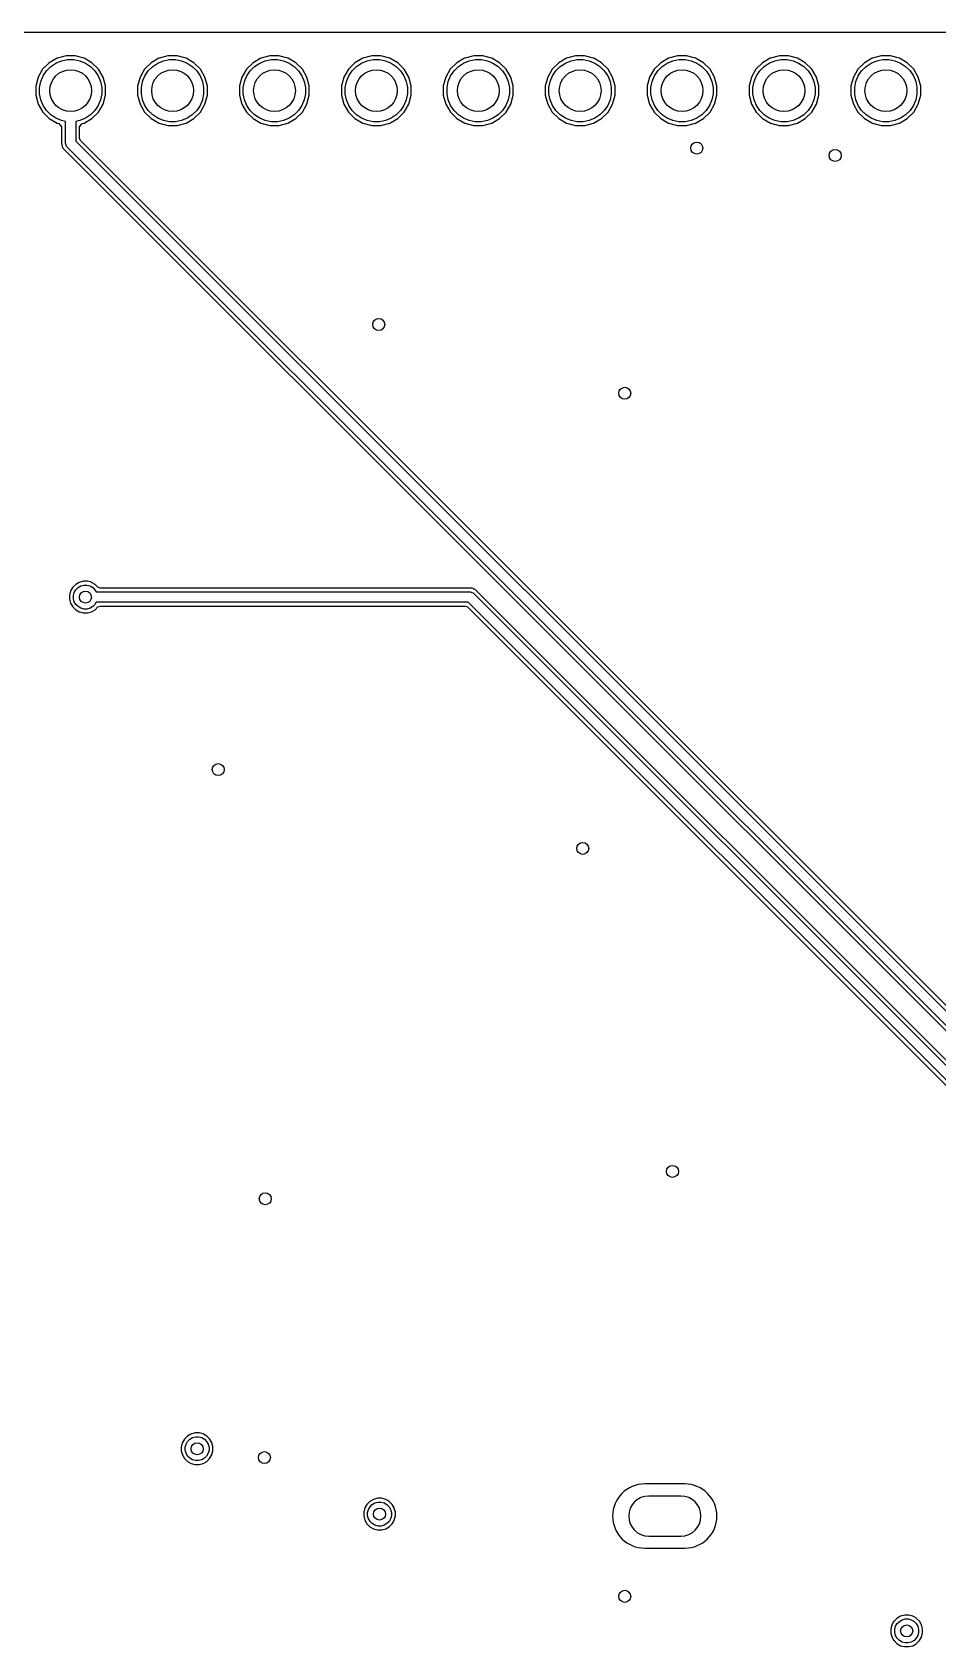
# Model space of a CAD drawing. Header units: inches. Extents: x 3.92 to 7.78, y -6.06 to -2.2.
# Drawn here: x 5.659 to 6.547, y -3.79 to -2.205 of the extents above; entities that cross this region are included whole.
import ezdxf

# ---------------------------------------------------------------- set-up
doc = ezdxf.new("R2010")
doc.units = ezdxf.units.IN
doc.header["$MEASUREMENT"] = 0
doc.layers.add('B.Cu', color=153, linetype='CONTINUOUS', true_color=0x4d7fc4)

msp = doc.modelspace()

# ---------------------------------------------------------------- linework, layer by layer
at = {"layer": 'B.Cu', "linetype": 'CONTINUOUS'}
for p, q in [((3.957, -2.2047), (7.7359, -2.2047)), ((5.6755, -2.2346), (5.669, -2.241)), ((5.6831, -2.2302), (5.6755, -2.2346)), ((5.682, -2.2349), (5.6875, -2.2326)), ((5.6832, -2.2301), (5.6831, -2.2302)), ((5.692, -2.2278), (5.6832, -2.2301)), ((5.6875, -2.2326), (5.6934, -2.2314)), ((5.7009, -2.2278), (5.692, -2.2278)), ((5.6934, -2.2314), (5.6995, -2.2314)), ((5.6995, -2.2314), (5.7054, -2.2326)), ((5.7097, -2.2301), (5.7009, -2.2278)), ((5.7054, -2.2326), (5.7109, -2.2349)), ((5.7098, -2.2302), (5.7097, -2.2301)), ((5.7174, -2.2346), (5.7098, -2.2302)), ((5.7239, -2.241), (5.7174, -2.2346)), ((5.7755, -2.2346), (5.769, -2.241)), ((5.7831, -2.2302), (5.7755, -2.2346)), ((5.782, -2.2349), (5.7875, -2.2326)), ((5.7832, -2.2301), (5.7831, -2.2302)), ((5.792, -2.2278), (5.7832, -2.2301)), ((5.7875, -2.2326), (5.7934, -2.2314)), ((5.8009, -2.2278), (5.792, -2.2278)), ((5.7934, -2.2314), (5.7995, -2.2314)), ((5.7995, -2.2314), (5.8054, -2.2326)), ((5.8097, -2.2301), (5.8009, -2.2278)), ((5.8054, -2.2326), (5.8109, -2.2349)), ((5.8098, -2.2302), (5.8097, -2.2301)), ((5.8174, -2.2346), (5.8098, -2.2302)), ((5.8239, -2.241), (5.8174, -2.2346)), ((5.8755, -2.2346), (5.869, -2.241)), ((5.8831, -2.2302), (5.8755, -2.2346)), ((5.882, -2.2349), (5.8875, -2.2326)), ((5.8832, -2.2301), (5.8831, -2.2302)), ((5.892, -2.2278), (5.8832, -2.2301)), ((5.8875, -2.2326), (5.8934, -2.2314)), ((5.9009, -2.2278), (5.892, -2.2278)), ((5.8934, -2.2314), (5.8995, -2.2314)), ((5.8995, -2.2314), (5.9054, -2.2326)), ((5.9097, -2.2301), (5.9009, -2.2278)), ((5.9054, -2.2326), (5.9109, -2.2349)), ((5.9098, -2.2302), (5.9097, -2.2301)), ((5.9174, -2.2346), (5.9098, -2.2302)), ((5.9239, -2.241), (5.9174, -2.2346)), ((5.9755, -2.2346), (5.969, -2.241)), ((5.9831, -2.2302), (5.9755, -2.2346)), ((5.982, -2.2349), (5.9875, -2.2326)), ((5.9832, -2.2301), (5.9831, -2.2302)), ((5.992, -2.2278), (5.9832, -2.2301)), ((5.9875, -2.2326), (5.9934, -2.2314)), ((6.0009, -2.2278), (5.992, -2.2278)), ((5.9934, -2.2314), (5.9995, -2.2314)), ((5.9995, -2.2314), (6.0054, -2.2326)), ((6.0097, -2.2301), (6.0009, -2.2278)), ((6.0054, -2.2326), (6.0109, -2.2349)), ((6.0098, -2.2302), (6.0097, -2.2301)), ((6.0174, -2.2346), (6.0098, -2.2302)), ((6.0239, -2.241), (6.0174, -2.2346)), ((6.0755, -2.2346), (6.069, -2.241)), ((6.0831, -2.2302), (6.0755, -2.2346)), ((6.082, -2.2349), (6.0875, -2.2326)), ((6.0832, -2.2301), (6.0831, -2.2302)), ((6.092, -2.2278), (6.0832, -2.2301)), ((6.0875, -2.2326), (6.0934, -2.2314)), ((6.1009, -2.2278), (6.092, -2.2278)), ((6.0934, -2.2314), (6.0995, -2.2314)), ((6.0995, -2.2314), (6.1054, -2.2326)), ((6.1097, -2.2301), (6.1009, -2.2278)), ((6.1054, -2.2326), (6.1109, -2.2349)), ((6.1098, -2.2302), (6.1097, -2.2301)), ((6.1174, -2.2346), (6.1098, -2.2302)), ((6.1239, -2.241), (6.1174, -2.2346)), ((6.1755, -2.2346), (6.169, -2.241)), ((6.1831, -2.2302), (6.1755, -2.2346)), ((6.182, -2.2349), (6.1875, -2.2326)), ((6.1832, -2.2301), (6.1831, -2.2302)), ((6.192, -2.2278), (6.1832, -2.2301)), ((6.1875, -2.2326), (6.1934, -2.2314)), ((6.2009, -2.2278), (6.192, -2.2278)), ((6.1934, -2.2314), (6.1995, -2.2314)), ((6.1995, -2.2314), (6.2054, -2.2326)), ((6.2097, -2.2301), (6.2009, -2.2278)), ((6.2054, -2.2326), (6.2109, -2.2349)), ((6.2098, -2.2302), (6.2097, -2.2301)), ((6.2174, -2.2346), (6.2098, -2.2302)), ((6.2239, -2.241), (6.2174, -2.2346)), ((6.2755, -2.2346), (6.269, -2.241)), ((6.2831, -2.2302), (6.2755, -2.2346)), ((6.282, -2.2349), (6.2875, -2.2326)), ((6.2832, -2.2301), (6.2831, -2.2302)), ((6.292, -2.2278), (6.2832, -2.2301)), ((6.2875, -2.2326), (6.2934, -2.2314)), ((6.3009, -2.2278), (6.292, -2.2278)), ((6.2934, -2.2314), (6.2995, -2.2314)), ((6.2995, -2.2314), (6.3054, -2.2326)), ((6.3097, -2.2301), (6.3009, -2.2278)), ((6.3054, -2.2326), (6.3109, -2.2349)), ((6.3098, -2.2302), (6.3097, -2.2301)), ((6.3174, -2.2346), (6.3098, -2.2302)), ((6.3239, -2.241), (6.3174, -2.2346)), ((6.3755, -2.2346), (6.369, -2.241)), ((6.3831, -2.2302), (6.3755, -2.2346)), ((6.382, -2.2349), (6.3875, -2.2326)), ((6.3832, -2.2301), (6.3831, -2.2302)), ((6.392, -2.2278), (6.3832, -2.2301)), ((6.3875, -2.2326), (6.3934, -2.2314)), ((6.4009, -2.2278), (6.392, -2.2278)), ((6.3934, -2.2314), (6.3995, -2.2314)), ((6.3995, -2.2314), (6.4054, -2.2326)), ((6.4097, -2.2301), (6.4009, -2.2278)), ((6.4054, -2.2326), (6.4109, -2.2349)), ((6.4098, -2.2302), (6.4097, -2.2301)), ((6.4174, -2.2346), (6.4098, -2.2302)), ((6.4239, -2.241), (6.4174, -2.2346)), ((6.4755, -2.2346), (6.469, -2.241)), ((6.4831, -2.2302), (6.4755, -2.2346)), ((6.482, -2.2349), (6.4875, -2.2326)), ((6.4832, -2.2301), (6.4831, -2.2302)), ((6.492, -2.2278), (6.4832, -2.2301)), ((6.4875, -2.2326), (6.4934, -2.2314)), ((6.5009, -2.2278), (6.492, -2.2278)), ((6.4934, -2.2314), (6.4995, -2.2314)), ((6.4995, -2.2314), (6.5054, -2.2326)), ((6.5097, -2.2301), (6.5009, -2.2278)), ((6.5054, -2.2326), (6.5109, -2.2349)), ((6.5098, -2.2302), (6.5097, -2.2301)), ((6.5174, -2.2346), (6.5098, -2.2302)), ((6.5239, -2.241), (6.5174, -2.2346)), ((5.6646, -2.2488), (5.6622, -2.2576)), ((5.669, -2.241), (5.6646, -2.2487)), ((5.6646, -2.2487), (5.6646, -2.2488)), ((5.6671, -2.2531), (5.6694, -2.2475)), ((5.6694, -2.2475), (5.6727, -2.2425)), ((5.6727, -2.2425), (5.677, -2.2383)), ((5.677, -2.2383), (5.682, -2.2349)), ((5.7109, -2.2349), (5.7159, -2.2383)), ((5.7159, -2.2383), (5.7202, -2.2425)), ((5.7202, -2.2425), (5.7235, -2.2475)), ((5.7235, -2.2475), (5.7258, -2.2531)), ((5.7283, -2.2488), (5.7239, -2.241)), ((5.7307, -2.2574), (5.7283, -2.2488)), ((5.7646, -2.2488), (5.7622, -2.2576)), ((5.769, -2.241), (5.7646, -2.2487)), ((5.7646, -2.2487), (5.7646, -2.2488)), ((5.7671, -2.2531), (5.7694, -2.2475)), ((5.7694, -2.2475), (5.7727, -2.2425)), ((5.7727, -2.2425), (5.777, -2.2383)), ((5.777, -2.2383), (5.782, -2.2349)), ((5.8109, -2.2349), (5.8159, -2.2383)), ((5.8159, -2.2383), (5.8202, -2.2425)), ((5.8202, -2.2425), (5.8235, -2.2475)), ((5.8235, -2.2475), (5.8258, -2.2531)), ((5.8283, -2.2488), (5.8239, -2.241)), ((5.8307, -2.2574), (5.8283, -2.2488)), ((5.8646, -2.2488), (5.8622, -2.2574)), ((5.869, -2.241), (5.8646, -2.2488)), ((5.8671, -2.2531), (5.8694, -2.2475)), ((5.8694, -2.2475), (5.8727, -2.2425)), ((5.8727, -2.2425), (5.877, -2.2383)), ((5.877, -2.2383), (5.882, -2.2349)), ((5.9109, -2.2349), (5.9159, -2.2383)), ((5.9159, -2.2383), (5.9202, -2.2425)), ((5.9202, -2.2425), (5.9235, -2.2475)), ((5.9235, -2.2475), (5.9258, -2.2531)), ((5.9283, -2.2487), (5.9239, -2.241)), ((5.9283, -2.2488), (5.9283, -2.2487)), ((5.9307, -2.2574), (5.9283, -2.2488)), ((5.9646, -2.2488), (5.9622, -2.2574)), ((5.969, -2.241), (5.9646, -2.2488)), ((5.9671, -2.2531), (5.9694, -2.2475)), ((5.9694, -2.2475), (5.9727, -2.2425)), ((5.9727, -2.2425), (5.977, -2.2383)), ((5.977, -2.2383), (5.982, -2.2349)), ((6.0109, -2.2349), (6.0159, -2.2383)), ((6.0159, -2.2383), (6.0202, -2.2425)), ((6.0202, -2.2425), (6.0235, -2.2475)), ((6.0235, -2.2475), (6.0258, -2.2531)), ((6.0283, -2.2487), (6.0239, -2.241)), ((6.0283, -2.2488), (6.0283, -2.2487)), ((6.0307, -2.2574), (6.0283, -2.2488)), ((6.0646, -2.2488), (6.0622, -2.2574)), ((6.069, -2.241), (6.0646, -2.2488)), ((6.0671, -2.2531), (6.0694, -2.2475)), ((6.0694, -2.2475), (6.0727, -2.2425)), ((6.0727, -2.2425), (6.077, -2.2383)), ((6.077, -2.2383), (6.082, -2.2349)), ((6.1109, -2.2349), (6.1159, -2.2383)), ((6.1159, -2.2383), (6.1202, -2.2425)), ((6.1202, -2.2425), (6.1235, -2.2475)), ((6.1235, -2.2475), (6.1258, -2.2531)), ((6.1283, -2.2487), (6.1239, -2.241)), ((6.1283, -2.2488), (6.1283, -2.2487)), ((6.1307, -2.2574), (6.1283, -2.2488)), ((6.1646, -2.2488), (6.1622, -2.2574)), ((6.169, -2.241), (6.1646, -2.2488)), ((6.1671, -2.2531), (6.1694, -2.2475)), ((6.1694, -2.2475), (6.1727, -2.2425)), ((6.1727, -2.2425), (6.177, -2.2383)), ((6.177, -2.2383), (6.182, -2.2349)), ((6.2109, -2.2349), (6.2159, -2.2383)), ((6.2159, -2.2383), (6.2202, -2.2425)), ((6.2202, -2.2425), (6.2235, -2.2475)), ((6.2235, -2.2475), (6.2258, -2.2531)), ((6.2283, -2.2487), (6.2239, -2.241)), ((6.2283, -2.2488), (6.2283, -2.2487)), ((6.2307, -2.2574), (6.2283, -2.2488)), ((6.2646, -2.2488), (6.2622, -2.2574)), ((6.269, -2.241), (6.2646, -2.2488)), ((6.2671, -2.2531), (6.2694, -2.2475)), ((6.2694, -2.2475), (6.2727, -2.2425)), ((6.2727, -2.2425), (6.277, -2.2383)), ((6.277, -2.2383), (6.282, -2.2349)), ((6.3109, -2.2349), (6.3159, -2.2383)), ((6.3159, -2.2383), (6.3202, -2.2425)), ((6.3202, -2.2425), (6.3235, -2.2475)), ((6.3235, -2.2475), (6.3258, -2.2531)), ((6.3283, -2.2487), (6.3239, -2.241)), ((6.3283, -2.2488), (6.3283, -2.2487)), ((6.3307, -2.2574), (6.3283, -2.2488)), ((6.3646, -2.2488), (6.3622, -2.2574)), ((6.369, -2.241), (6.3646, -2.2488)), ((6.3671, -2.2531), (6.3694, -2.2475)), ((6.3694, -2.2475), (6.3727, -2.2425)), ((6.3727, -2.2425), (6.377, -2.2383)), ((6.377, -2.2383), (6.382, -2.2349)), ((6.4109, -2.2349), (6.4159, -2.2383)), ((6.4159, -2.2383), (6.4202, -2.2425)), ((6.4202, -2.2425), (6.4235, -2.2475)), ((6.4235, -2.2475), (6.4258, -2.2531)), ((6.4283, -2.2487), (6.4239, -2.241)), ((6.4283, -2.2488), (6.4283, -2.2487)), ((6.4307, -2.2574), (6.4283, -2.2488)), ((6.4646, -2.2488), (6.4622, -2.2574)), ((6.469, -2.241), (6.4646, -2.2488)), ((6.4671, -2.2531), (6.4694, -2.2475)), ((6.4694, -2.2475), (6.4727, -2.2425)), ((6.4727, -2.2425), (6.477, -2.2383)), ((6.477, -2.2383), (6.482, -2.2349)), ((6.5109, -2.2349), (6.5159, -2.2383)), ((6.5159, -2.2383), (6.5202, -2.2425)), ((6.5202, -2.2425), (6.5235, -2.2475)), ((6.5235, -2.2475), (6.5258, -2.2531)), ((6.5283, -2.2487), (6.5239, -2.241)), ((6.5283, -2.2488), (6.5283, -2.2487)), ((6.5307, -2.2576), (6.5283, -2.2488)), ((5.6622, -2.2576), (5.6622, -2.2664)), ((5.6622, -2.2664), (5.6646, -2.2752)), ((5.6659, -2.259), (5.6671, -2.2531)), ((5.6659, -2.265), (5.6659, -2.259)), ((5.6671, -2.2709), (5.6659, -2.265)), ((5.7258, -2.2531), (5.727, -2.259)), ((5.727, -2.265), (5.7258, -2.2709)), ((5.727, -2.259), (5.727, -2.265)), ((5.7307, -2.2576), (5.7307, -2.2574)), ((5.7307, -2.2666), (5.7307, -2.2576)), ((5.7622, -2.2576), (5.7622, -2.2664)), ((5.7622, -2.2664), (5.7646, -2.2752)), ((5.7659, -2.259), (5.7671, -2.2531)), ((5.7659, -2.265), (5.7659, -2.259)), ((5.7671, -2.2709), (5.7659, -2.265)), ((5.8258, -2.2531), (5.827, -2.259)), ((5.827, -2.265), (5.8258, -2.2709)), ((5.827, -2.259), (5.827, -2.265)), ((5.8307, -2.2666), (5.8307, -2.2574)), ((5.8622, -2.2574), (5.8622, -2.2666)), ((5.8659, -2.259), (5.8671, -2.2531)), ((5.8659, -2.265), (5.8659, -2.259)), ((5.8671, -2.2709), (5.8659, -2.265)), ((5.9258, -2.2531), (5.927, -2.259)), ((5.927, -2.265), (5.9258, -2.2709)), ((5.927, -2.259), (5.927, -2.265)), ((5.9283, -2.2752), (5.9307, -2.2664)), ((5.9307, -2.2576), (5.9307, -2.2574)), ((5.9307, -2.2664), (5.9307, -2.2576)), ((5.9622, -2.2574), (5.9622, -2.2666)), ((5.9659, -2.259), (5.9671, -2.2531)), ((5.9659, -2.265), (5.9659, -2.259)), ((5.9671, -2.2709), (5.9659, -2.265)), ((6.0258, -2.2531), (6.027, -2.259)), ((6.027, -2.265), (6.0258, -2.2709)), ((6.027, -2.259), (6.027, -2.265)), ((6.0283, -2.2752), (6.0307, -2.2664)), ((6.0307, -2.2576), (6.0307, -2.2574)), ((6.0307, -2.2664), (6.0307, -2.2576)), ((6.0622, -2.2574), (6.0622, -2.2666)), ((6.0659, -2.259), (6.0671, -2.2531)), ((6.0659, -2.265), (6.0659, -2.259)), ((6.0671, -2.2709), (6.0659, -2.265)), ((6.1258, -2.2531), (6.127, -2.259)), ((6.127, -2.265), (6.1258, -2.2709)), ((6.127, -2.259), (6.127, -2.265)), ((6.1283, -2.2752), (6.1307, -2.2664)), ((6.1307, -2.2576), (6.1307, -2.2574)), ((6.1307, -2.2664), (6.1307, -2.2576)), ((6.1622, -2.2574), (6.1622, -2.2666)), ((6.1659, -2.259), (6.1671, -2.2531)), ((6.1659, -2.265), (6.1659, -2.259)), ((6.1671, -2.2709), (6.1659, -2.265)), ((6.2258, -2.2531), (6.227, -2.259)), ((6.227, -2.265), (6.2258, -2.2709)), ((6.227, -2.259), (6.227, -2.265)), ((6.2283, -2.2752), (6.2307, -2.2664)), ((6.2307, -2.2576), (6.2307, -2.2574)), ((6.2307, -2.2664), (6.2307, -2.2576)), ((6.2622, -2.2574), (6.2622, -2.2666)), ((6.2659, -2.259), (6.2671, -2.2531)), ((6.2659, -2.265), (6.2659, -2.259)), ((6.2671, -2.2709), (6.2659, -2.265)), ((6.3258, -2.2531), (6.327, -2.259)), ((6.327, -2.265), (6.3258, -2.2709)), ((6.327, -2.259), (6.327, -2.265)), ((6.3283, -2.2752), (6.3307, -2.2664)), ((6.3307, -2.2576), (6.3307, -2.2574)), ((6.3307, -2.2664), (6.3307, -2.2576)), ((6.3622, -2.2574), (6.3622, -2.2666)), ((6.3659, -2.259), (6.3671, -2.2531)), ((6.3659, -2.265), (6.3659, -2.259)), ((6.3671, -2.2709), (6.3659, -2.265)), ((6.4258, -2.2531), (6.427, -2.259)), ((6.427, -2.265), (6.4258, -2.2709)), ((6.427, -2.259), (6.427, -2.265)), ((6.4283, -2.2752), (6.4307, -2.2664)), ((6.4307, -2.2576), (6.4307, -2.2574)), ((6.4307, -2.2664), (6.4307, -2.2576)), ((6.4622, -2.2574), (6.4622, -2.2666)), ((6.4659, -2.259), (6.4671, -2.2531)), ((6.4659, -2.265), (6.4659, -2.259)), ((6.4671, -2.2709), (6.4659, -2.265)), ((6.5258, -2.2531), (6.527, -2.259)), ((6.527, -2.265), (6.5258, -2.2709)), ((6.527, -2.259), (6.527, -2.265)), ((6.5283, -2.2752), (6.5307, -2.2664)), ((6.5307, -2.2664), (6.5307, -2.2576)), ((5.6646, -2.2752), (5.6646, -2.2754)), ((5.6646, -2.2754), (5.6691, -2.283)), ((5.6694, -2.2765), (5.6671, -2.2709)), ((5.6727, -2.2815), (5.6694, -2.2765)), ((5.677, -2.2857), (5.6727, -2.2815)), ((5.7202, -2.2815), (5.7159, -2.2857)), ((5.7235, -2.2765), (5.7202, -2.2815)), ((5.7258, -2.2709), (5.7235, -2.2765)), ((5.7239, -2.283), (5.7283, -2.2752)), ((5.7283, -2.2752), (5.7307, -2.2666)), ((5.7646, -2.2752), (5.7646, -2.2754)), ((5.7646, -2.2754), (5.7691, -2.283)), ((5.7694, -2.2765), (5.7671, -2.2709)), ((5.7727, -2.2815), (5.7694, -2.2765)), ((5.777, -2.2857), (5.7727, -2.2815)), ((5.8202, -2.2815), (5.8159, -2.2857)), ((5.8235, -2.2765), (5.8202, -2.2815)), ((5.8258, -2.2709), (5.8235, -2.2765)), ((5.8239, -2.283), (5.8283, -2.2752)), ((5.8283, -2.2752), (5.8307, -2.2666)), ((5.8622, -2.2666), (5.8646, -2.2752)), ((5.8646, -2.2752), (5.8691, -2.283)), ((5.8694, -2.2765), (5.8671, -2.2709)), ((5.8727, -2.2815), (5.8694, -2.2765)), ((5.877, -2.2857), (5.8727, -2.2815)), ((5.9202, -2.2815), (5.9159, -2.2857)), ((5.9235, -2.2765), (5.9202, -2.2815)), ((5.9258, -2.2709), (5.9235, -2.2765)), ((5.9239, -2.283), (5.9283, -2.2754)), ((5.9283, -2.2754), (5.9283, -2.2752)), ((5.9622, -2.2666), (5.9646, -2.2752)), ((5.9646, -2.2752), (5.9691, -2.283)), ((5.9694, -2.2765), (5.9671, -2.2709)), ((5.9727, -2.2815), (5.9694, -2.2765)), ((5.977, -2.2857), (5.9727, -2.2815)), ((6.0202, -2.2815), (6.0159, -2.2857)), ((6.0235, -2.2765), (6.0202, -2.2815)), ((6.0258, -2.2709), (6.0235, -2.2765)), ((6.0239, -2.283), (6.0283, -2.2754)), ((6.0283, -2.2754), (6.0283, -2.2752)), ((6.0622, -2.2666), (6.0646, -2.2752)), ((6.0646, -2.2752), (6.0691, -2.283)), ((6.0694, -2.2765), (6.0671, -2.2709)), ((6.0727, -2.2815), (6.0694, -2.2765)), ((6.077, -2.2857), (6.0727, -2.2815)), ((6.1202, -2.2815), (6.1159, -2.2857)), ((6.1235, -2.2765), (6.1202, -2.2815)), ((6.1258, -2.2709), (6.1235, -2.2765)), ((6.1239, -2.283), (6.1283, -2.2754)), ((6.1283, -2.2754), (6.1283, -2.2752)), ((6.1622, -2.2666), (6.1646, -2.2752)), ((6.1646, -2.2752), (6.1691, -2.283)), ((6.1694, -2.2765), (6.1671, -2.2709)), ((6.1727, -2.2815), (6.1694, -2.2765)), ((6.177, -2.2857), (6.1727, -2.2815)), ((6.2202, -2.2815), (6.2159, -2.2857)), ((6.2235, -2.2765), (6.2202, -2.2815)), ((6.2258, -2.2709), (6.2235, -2.2765)), ((6.2239, -2.283), (6.2283, -2.2754)), ((6.2283, -2.2754), (6.2283, -2.2752)), ((6.2622, -2.2666), (6.2646, -2.2752)), ((6.2646, -2.2752), (6.2691, -2.283)), ((6.2694, -2.2765), (6.2671, -2.2709)), ((6.2727, -2.2815), (6.2694, -2.2765)), ((6.277, -2.2857), (6.2727, -2.2815)), ((6.3202, -2.2815), (6.3159, -2.2857)), ((6.3235, -2.2765), (6.3202, -2.2815)), ((6.3258, -2.2709), (6.3235, -2.2765)), ((6.3239, -2.283), (6.3283, -2.2754)), ((6.3283, -2.2754), (6.3283, -2.2752)), ((6.3622, -2.2666), (6.3646, -2.2752)), ((6.3646, -2.2752), (6.3691, -2.283)), ((6.3694, -2.2765), (6.3671, -2.2709)), ((6.3727, -2.2815), (6.3694, -2.2765)), ((6.377, -2.2857), (6.3727, -2.2815)), ((6.4202, -2.2815), (6.4159, -2.2857)), ((6.4235, -2.2765), (6.4202, -2.2815)), ((6.4258, -2.2709), (6.4235, -2.2765)), ((6.4239, -2.283), (6.4283, -2.2754)), ((6.4283, -2.2754), (6.4283, -2.2752)), ((6.4622, -2.2666), (6.4646, -2.2752)), ((6.4646, -2.2752), (6.4691, -2.283)), ((6.4694, -2.2765), (6.4671, -2.2709)), ((6.4727, -2.2815), (6.4694, -2.2765)), ((6.477, -2.2857), (6.4727, -2.2815)), ((6.5202, -2.2815), (6.5159, -2.2857)), ((6.5235, -2.2765), (6.5202, -2.2815)), ((6.5258, -2.2709), (6.5235, -2.2765)), ((6.5239, -2.283), (6.5283, -2.2754)), ((6.5283, -2.2754), (6.5283, -2.2752)), ((5.6691, -2.283), (5.6755, -2.2894)), ((5.6755, -2.2894), (5.6833, -2.294)), ((5.682, -2.2891), (5.677, -2.2857)), ((5.6875, -2.2914), (5.682, -2.2891)), ((5.6833, -2.294), (5.685, -2.2943)), ((5.685, -2.2943), (5.6876, -2.2976)), ((5.6915, -2.2922), (5.6875, -2.2914)), ((5.6876, -2.2976), (5.6876, -2.314)), ((5.6915, -2.3137), (5.6915, -2.2922)), ((5.7054, -2.2914), (5.7015, -2.2922)), ((5.7015, -2.2922), (5.7015, -2.3116)), ((5.7052, -2.2977), (5.7076, -2.2946)), ((5.7052, -2.3088), (5.7052, -2.2977)), ((5.7109, -2.2891), (5.7054, -2.2914)), ((5.7076, -2.2946), (5.7096, -2.2939)), ((5.7096, -2.2939), (5.7098, -2.2939)), ((5.7098, -2.2939), (5.7174, -2.2894)), ((5.7159, -2.2857), (5.7109, -2.2891)), ((5.7174, -2.2894), (5.7239, -2.283)), ((5.7691, -2.283), (5.7755, -2.2894)), ((5.7755, -2.2894), (5.7832, -2.2939)), ((5.782, -2.2891), (5.777, -2.2857)), ((5.7875, -2.2914), (5.782, -2.2891)), ((5.7832, -2.2939), (5.7919, -2.2962)), ((5.7934, -2.2926), (5.7875, -2.2914)), ((5.7919, -2.2962), (5.801, -2.2962)), ((5.7995, -2.2926), (5.7934, -2.2926)), ((5.8054, -2.2914), (5.7995, -2.2926)), ((5.801, -2.2962), (5.8097, -2.2939)), ((5.8109, -2.2891), (5.8054, -2.2914)), ((5.8097, -2.2939), (5.8174, -2.2894)), ((5.8097, -2.2939), (5.8097, -2.2939)), ((5.8159, -2.2857), (5.8109, -2.2891)), ((5.8174, -2.2894), (5.8239, -2.283)), ((5.8691, -2.283), (5.8755, -2.2894)), ((5.8755, -2.2894), (5.8832, -2.2939)), ((5.882, -2.2891), (5.877, -2.2857)), ((5.8875, -2.2914), (5.882, -2.2891)), ((5.8832, -2.2939), (5.8919, -2.2962)), ((5.8934, -2.2926), (5.8875, -2.2914)), ((5.8919, -2.2962), (5.901, -2.2962)), ((5.8995, -2.2926), (5.8934, -2.2926)), ((5.9054, -2.2914), (5.8995, -2.2926)), ((5.901, -2.2962), (5.9097, -2.2939)), ((5.9109, -2.2891), (5.9054, -2.2914)), ((5.9097, -2.2939), (5.9174, -2.2894)), ((5.9097, -2.2939), (5.9097, -2.2939)), ((5.9159, -2.2857), (5.9109, -2.2891)), ((5.9174, -2.2894), (5.9239, -2.283)), ((5.9691, -2.283), (5.9755, -2.2894)), ((5.9755, -2.2894), (5.9832, -2.2939)), ((5.982, -2.2891), (5.977, -2.2857)), ((5.9875, -2.2914), (5.982, -2.2891)), ((5.9832, -2.2939), (5.9919, -2.2962)), ((5.9934, -2.2926), (5.9875, -2.2914)), ((5.9919, -2.2962), (6.001, -2.2962)), ((5.9995, -2.2926), (5.9934, -2.2926)), ((6.0054, -2.2914), (5.9995, -2.2926)), ((6.001, -2.2962), (6.0097, -2.2939)), ((6.0109, -2.2891), (6.0054, -2.2914)), ((6.0097, -2.2939), (6.0174, -2.2894)), ((6.0097, -2.2939), (6.0097, -2.2939)), ((6.0159, -2.2857), (6.0109, -2.2891)), ((6.0174, -2.2894), (6.0239, -2.283)), ((6.0691, -2.283), (6.0755, -2.2894)), ((6.0755, -2.2894), (6.0832, -2.2939)), ((6.082, -2.2891), (6.077, -2.2857)), ((6.0875, -2.2914), (6.082, -2.2891)), ((6.0832, -2.2939), (6.0919, -2.2962)), ((6.0934, -2.2926), (6.0875, -2.2914)), ((6.0919, -2.2962), (6.101, -2.2962)), ((6.0995, -2.2926), (6.0934, -2.2926)), ((6.1054, -2.2914), (6.0995, -2.2926)), ((6.101, -2.2962), (6.1097, -2.2939)), ((6.1109, -2.2891), (6.1054, -2.2914)), ((6.1097, -2.2939), (6.1174, -2.2894)), ((6.1097, -2.2939), (6.1097, -2.2939)), ((6.1159, -2.2857), (6.1109, -2.2891)), ((6.1174, -2.2894), (6.1239, -2.283)), ((6.1691, -2.283), (6.1755, -2.2894)), ((6.1755, -2.2894), (6.1832, -2.2939)), ((6.182, -2.2891), (6.177, -2.2857)), ((6.1875, -2.2914), (6.182, -2.2891)), ((6.1832, -2.2939), (6.1919, -2.2962)), ((6.1934, -2.2926), (6.1875, -2.2914)), ((6.1919, -2.2962), (6.201, -2.2962)), ((6.1995, -2.2926), (6.1934, -2.2926)), ((6.2054, -2.2914), (6.1995, -2.2926)), ((6.201, -2.2962), (6.2097, -2.2939)), ((6.2109, -2.2891), (6.2054, -2.2914)), ((6.2097, -2.2939), (6.2174, -2.2894)), ((6.2097, -2.2939), (6.2097, -2.2939)), ((6.2159, -2.2857), (6.2109, -2.2891)), ((6.2174, -2.2894), (6.2239, -2.283)), ((6.2691, -2.283), (6.2755, -2.2894)), ((6.2755, -2.2894), (6.2832, -2.2939)), ((6.282, -2.2891), (6.277, -2.2857)), ((6.2875, -2.2914), (6.282, -2.2891)), ((6.2832, -2.2939), (6.2919, -2.2962)), ((6.2934, -2.2926), (6.2875, -2.2914)), ((6.2919, -2.2962), (6.301, -2.2962)), ((6.2995, -2.2926), (6.2934, -2.2926)), ((6.3054, -2.2914), (6.2995, -2.2926)), ((6.301, -2.2962), (6.3097, -2.2939)), ((6.3109, -2.2891), (6.3054, -2.2914)), ((6.3097, -2.2939), (6.3174, -2.2894)), ((6.3097, -2.2939), (6.3097, -2.2939)), ((6.3159, -2.2857), (6.3109, -2.2891)), ((6.3174, -2.2894), (6.3239, -2.283)), ((6.3691, -2.283), (6.3755, -2.2894)), ((6.3755, -2.2894), (6.3832, -2.2939)), ((6.382, -2.2891), (6.377, -2.2857)), ((6.3875, -2.2914), (6.382, -2.2891)), ((6.3832, -2.2939), (6.3919, -2.2962)), ((6.3934, -2.2926), (6.3875, -2.2914)), ((6.3919, -2.2962), (6.401, -2.2962)), ((6.3995, -2.2926), (6.3934, -2.2926)), ((6.4054, -2.2914), (6.3995, -2.2926)), ((6.401, -2.2962), (6.4097, -2.2939)), ((6.4109, -2.2891), (6.4054, -2.2914)), ((6.4097, -2.2939), (6.4174, -2.2894)), ((6.4097, -2.2939), (6.4097, -2.2939)), ((6.4159, -2.2857), (6.4109, -2.2891)), ((6.4174, -2.2894), (6.4239, -2.283)), ((6.4691, -2.283), (6.4755, -2.2894)), ((6.4755, -2.2894), (6.4832, -2.2939)), ((6.482, -2.2891), (6.477, -2.2857)), ((6.4875, -2.2914), (6.482, -2.2891)), ((6.4832, -2.2939), (6.4919, -2.2962)), ((6.4934, -2.2926), (6.4875, -2.2914)), ((6.4919, -2.2962), (6.501, -2.2962)), ((6.4995, -2.2926), (6.4934, -2.2926)), ((6.5054, -2.2914), (6.4995, -2.2926)), ((6.501, -2.2962), (6.5097, -2.2939)), ((6.5109, -2.2891), (6.5054, -2.2914)), ((6.5097, -2.2939), (6.5174, -2.2894)), ((6.5097, -2.2939), (6.5097, -2.2939)), ((6.5159, -2.2857), (6.5109, -2.2891)), ((6.5174, -2.2894), (6.5239, -2.283)), ((5.6876, -2.314), (5.6877, -2.3143)), ((5.6916, -2.3147), (5.6915, -2.3137)), ((5.7015, -2.3116), (7.1252, -3.7354)), ((5.7061, -2.3109), (5.7052, -2.3088)), ((7.1283, -3.7331), (5.7061, -2.3109)), ((5.6877, -2.3143), (5.6878, -2.3148)), ((5.6878, -2.3148), (5.6878, -2.3152)), ((5.6878, -2.3152), (5.688, -2.3161)), ((5.688, -2.3161), (5.6881, -2.3163)), ((5.6881, -2.3163), (5.6882, -2.3169)), ((5.6882, -2.3169), (5.6883, -2.3171)), ((5.6883, -2.3171), (5.6885, -2.3176)), ((5.6885, -2.3176), (5.6885, -2.3177)), ((5.6885, -2.3177), (5.6892, -2.3186)), ((5.6892, -2.3186), (5.6893, -2.3188)), ((5.6893, -2.3188), (5.6896, -2.3193)), ((5.6896, -2.3193), (5.6898, -2.3195)), ((5.6898, -2.3195), (7.112, -3.7417)), ((5.6923, -2.3165), (5.6916, -2.3147)), ((5.6929, -2.3172), (5.6923, -2.3165)), ((5.6923, -2.3165), (5.6923, -2.3165)), ((7.1167, -3.741), (5.6929, -2.3172)), ((5.6965, -2.7532), (5.6954, -2.7573)), ((5.6954, -2.7573), (5.6954, -2.7612)), ((5.6986, -2.7496), (5.6965, -2.7532)), ((5.7015, -2.7469), (5.6986, -2.7496)), ((5.6993, -2.7577), (5.7001, -2.7547)), ((5.6993, -2.7608), (5.6993, -2.7577)), ((5.7001, -2.7547), (5.7016, -2.7521)), ((5.705, -2.7448), (5.7015, -2.7469)), ((5.7016, -2.7521), (5.7038, -2.7499)), ((5.7038, -2.7499), (5.7064, -2.7483)), ((5.709, -2.7437), (5.705, -2.7448)), ((5.705, -2.7448), (5.705, -2.7448)), ((5.7064, -2.7483), (5.7094, -2.7475)), ((5.7131, -2.7437), (5.709, -2.7437)), ((5.7094, -2.7475), (5.7125, -2.7475)), ((5.7125, -2.7475), (5.7155, -2.7483)), ((5.7168, -2.7447), (5.7131, -2.7437)), ((5.7155, -2.7483), (5.7182, -2.7499)), ((5.717, -2.7448), (5.7168, -2.7447)), ((5.7205, -2.7469), (5.717, -2.7448)), ((5.7182, -2.7499), (5.7203, -2.7521)), ((5.7203, -2.7521), (5.7216, -2.7542)), ((5.7206, -2.7469), (5.7205, -2.7469)), ((5.7233, -2.7496), (5.7206, -2.7469)), ((5.7216, -2.7542), (6.0886, -2.7542)), ((5.7254, -2.7504), (5.7233, -2.7496)), ((6.0887, -2.7504), (5.7254, -2.7504)), ((6.0886, -2.7542), (6.0896, -2.7543)), ((6.089, -2.7505), (6.0887, -2.7504)), ((6.0896, -2.7505), (6.089, -2.7505)), ((6.0902, -2.7506), (6.0896, -2.7505)), ((6.0896, -2.7543), (6.0896, -2.7543)), ((6.0896, -2.7543), (6.0903, -2.7546)), ((6.0903, -2.7506), (6.0902, -2.7506)), ((6.091, -2.7507), (6.0903, -2.7506)), ((6.0903, -2.7546), (6.0914, -2.7551)), ((6.0915, -2.7509), (6.091, -2.7507)), ((6.0914, -2.7551), (6.0914, -2.7551)), ((6.0914, -2.7551), (6.0921, -2.7557)), ((6.0919, -2.7511), (6.0915, -2.7509)), ((6.0922, -2.7512), (6.0919, -2.7511)), ((6.0921, -2.7557), (7.1038, -3.7674)), ((6.0926, -2.7515), (6.0922, -2.7512)), ((6.0931, -2.7518), (6.0926, -2.7515)), ((6.0938, -2.7521), (6.0931, -2.7518)), ((6.0942, -2.7525), (6.0938, -2.7521)), ((6.0938, -2.7521), (6.0938, -2.7521)), ((6.0944, -2.7526), (6.0942, -2.7525)), ((6.0947, -2.7529), (6.0944, -2.7526)), ((7.1056, -3.7638), (6.0947, -2.7529)), ((5.6954, -2.7612), (5.6965, -2.7652)), ((5.6965, -2.7652), (5.6986, -2.7688)), ((5.6986, -2.7688), (5.7015, -2.7717)), ((5.7001, -2.7638), (5.6993, -2.7608)), ((5.7016, -2.7664), (5.7001, -2.7638)), ((5.7015, -2.7717), (5.7015, -2.7717)), ((5.7015, -2.7717), (5.7049, -2.7737)), ((5.7038, -2.7686), (5.7016, -2.7664)), ((5.7064, -2.7702), (5.7038, -2.7686)), ((5.7094, -2.771), (5.7064, -2.7702)), ((5.7125, -2.771), (5.7094, -2.771)), ((5.7155, -2.7702), (5.7125, -2.771)), ((5.7182, -2.7686), (5.7155, -2.7702)), ((5.7168, -2.7737), (5.7204, -2.7717)), ((5.7203, -2.7664), (5.7182, -2.7686)), ((5.7216, -2.7642), (5.7203, -2.7664)), ((5.7204, -2.7717), (5.7232, -2.7689)), ((6.0865, -2.7642), (5.7216, -2.7642)), ((5.7232, -2.7689), (5.7254, -2.768)), ((5.7254, -2.768), (6.0837, -2.768)), ((6.0837, -2.768), (6.0858, -2.7689)), ((6.0858, -2.7689), (7.0843, -3.7674)), ((7.0953, -3.773), (6.0865, -2.7642)), ((5.7049, -2.7737), (5.7051, -2.7737)), ((5.7051, -2.7737), (5.7088, -2.7747)), ((5.7088, -2.7747), (5.7131, -2.7747)), ((5.7131, -2.7747), (5.7168, -2.7737)), ((5.8145, -3.5809), (5.8111, -3.5828)), ((5.8186, -3.5798), (5.8145, -3.5809)), ((5.8226, -3.5798), (5.8186, -3.5798)), ((5.8265, -3.5808), (5.8226, -3.5798)), ((5.8267, -3.5809), (5.8265, -3.5808)), ((5.83, -3.5828), (5.8267, -3.5809)), ((5.8061, -3.5893), (5.805, -3.5933)), ((5.805, -3.5933), (5.805, -3.5973)), ((5.805, -3.5973), (5.8061, -3.6013)), ((5.8081, -3.5859), (5.8061, -3.5893)), ((5.8111, -3.5828), (5.8081, -3.5858)), ((5.8081, -3.5858), (5.8081, -3.5859)), ((5.8089, -3.5938), (5.8097, -3.5908)), ((5.8089, -3.5968), (5.8089, -3.5938)), ((5.8097, -3.5998), (5.8089, -3.5968)), ((5.8097, -3.5908), (5.8112, -3.5881)), ((5.8112, -3.5881), (5.8134, -3.5859)), ((5.8134, -3.5859), (5.816, -3.5844)), ((5.816, -3.5844), (5.819, -3.5836)), ((5.819, -3.5836), (5.8221, -3.5836)), ((5.8221, -3.5836), (5.8251, -3.5844)), ((5.8251, -3.5844), (5.8278, -3.5859)), ((5.8278, -3.5859), (5.8299, -3.5881)), ((5.8299, -3.5881), (5.8315, -3.5908)), ((5.8301, -3.5828), (5.83, -3.5828)), ((5.8329, -3.5857), (5.8301, -3.5828)), ((5.8315, -3.5908), (5.8323, -3.5938)), ((5.8323, -3.5968), (5.8315, -3.5998)), ((5.8323, -3.5938), (5.8323, -3.5968)), ((5.835, -3.5893), (5.8329, -3.5857)), ((5.8351, -3.5895), (5.835, -3.5893)), ((5.8361, -3.5931), (5.8351, -3.5895)), ((5.8351, -3.6011), (5.8361, -3.5975)), ((5.8361, -3.5975), (5.8361, -3.5931)), ((5.8061, -3.6013), (5.8081, -3.6048)), ((5.8081, -3.6048), (5.8111, -3.6078)), ((5.8112, -3.6025), (5.8097, -3.5998)), ((5.8111, -3.6078), (5.8147, -3.6098)), ((5.8134, -3.6047), (5.8112, -3.6025)), ((5.816, -3.6062), (5.8134, -3.6047)), ((5.8147, -3.6098), (5.8184, -3.6108)), ((5.819, -3.607), (5.816, -3.6062)), ((5.8184, -3.6108), (5.8227, -3.6108)), ((5.8221, -3.607), (5.819, -3.607)), ((5.8251, -3.6062), (5.8221, -3.607)), ((5.8227, -3.6108), (5.8265, -3.6098)), ((5.8278, -3.6047), (5.8251, -3.6062)), ((5.8265, -3.6098), (5.8266, -3.6097)), ((5.8266, -3.6097), (5.83, -3.6078)), ((5.8299, -3.6025), (5.8278, -3.6047)), ((5.8315, -3.5998), (5.8299, -3.6025)), ((5.83, -3.6078), (5.8301, -3.6078)), ((5.8301, -3.6078), (5.8329, -3.6049)), ((5.8329, -3.6049), (5.835, -3.6013)), ((5.835, -3.6013), (5.8351, -3.6011)), ((5.9936, -3.645), (5.9902, -3.647)), ((5.9977, -3.6439), (5.9936, -3.645)), ((6.0016, -3.6439), (5.9977, -3.6439)), ((6.0057, -3.645), (6.0016, -3.6439)), ((6.0059, -3.6451), (6.0057, -3.645)), ((6.009, -3.6469), (6.0059, -3.6451)), ((6.2992, -3.6299), (6.2598, -3.6299)), ((6.2953, -3.6417), (6.2638, -3.6417)), ((5.9852, -3.6534), (5.9841, -3.6575)), ((5.9841, -3.6575), (5.9841, -3.6614)), ((5.9872, -3.65), (5.9852, -3.6534)), ((5.9902, -3.647), (5.9872, -3.65)), ((5.9879, -3.6579), (5.9887, -3.6549)), ((5.9879, -3.661), (5.9879, -3.6579)), ((5.9887, -3.664), (5.9879, -3.661)), ((5.9887, -3.6549), (5.9903, -3.6523)), ((5.9903, -3.6523), (5.9924, -3.6501)), ((5.9924, -3.6501), (5.9951, -3.6485)), ((5.9951, -3.6485), (5.9981, -3.6477)), ((5.9981, -3.6477), (6.0012, -3.6477)), ((6.0012, -3.6477), (6.0042, -3.6485)), ((6.0042, -3.6485), (6.0068, -3.6501)), ((6.0068, -3.6501), (6.009, -3.6523)), ((6.0092, -3.6471), (6.009, -3.6469)), ((6.009, -3.6523), (6.0105, -3.6549)), ((6.0121, -3.6499), (6.0092, -3.6471)), ((6.0105, -3.6549), (6.0113, -3.6579)), ((6.0113, -3.661), (6.0105, -3.664)), ((6.0113, -3.6579), (6.0113, -3.661)), ((6.0121, -3.65), (6.0121, -3.6499)), ((6.014, -3.6533), (6.0121, -3.65)), ((6.0141, -3.6535), (6.014, -3.6533)), ((6.0152, -3.6575), (6.0141, -3.6535)), ((6.0152, -3.6589), (6.0152, -3.6575)), ((6.0152, -3.6613), (6.0152, -3.6589)), ((5.9841, -3.6614), (5.9852, -3.6655)), ((5.9852, -3.6655), (5.9872, -3.6689)), ((5.9872, -3.6689), (5.9902, -3.6719)), ((5.9903, -3.6666), (5.9887, -3.664)), ((5.9902, -3.6719), (5.9937, -3.6739)), ((5.9924, -3.6688), (5.9903, -3.6666)), ((5.9951, -3.6704), (5.9924, -3.6688)), ((5.9937, -3.6739), (5.9976, -3.6749)), ((5.9981, -3.6712), (5.9951, -3.6704)), ((5.9976, -3.6749), (6.0017, -3.6749)), ((6.0012, -3.6712), (5.9981, -3.6712)), ((6.0042, -3.6704), (6.0012, -3.6712)), ((6.0017, -3.6749), (6.0057, -3.6739)), ((6.0068, -3.6688), (6.0042, -3.6704)), ((6.0057, -3.6739), (6.009, -3.672)), ((6.0057, -3.6739), (6.0057, -3.6739)), ((6.009, -3.6666), (6.0068, -3.6688)), ((6.0105, -3.664), (6.009, -3.6666)), ((6.009, -3.672), (6.0092, -3.6718)), ((6.0092, -3.6718), (6.0121, -3.669)), ((6.0121, -3.6689), (6.014, -3.6656)), ((6.0121, -3.669), (6.0121, -3.6689)), ((6.014, -3.6656), (6.0141, -3.6655)), ((6.0141, -3.6655), (6.0152, -3.6613)), ((6.2638, -3.6811), (6.2953, -3.6811)), ((6.2598, -3.6929), (6.2992, -3.6929)), ((6.5024, -3.7684), (6.5015, -3.772)), ((6.5015, -3.772), (6.5015, -3.7763)), ((6.5044, -3.7647), (6.5024, -3.7683)), ((6.5024, -3.7683), (6.5024, -3.7684)), ((6.5045, -3.7646), (6.5044, -3.7647)), ((6.5072, -3.7619), (6.5045, -3.7646)), ((6.5052, -3.7726), (6.506, -3.7696)), ((6.506, -3.7696), (6.5076, -3.767)), ((6.5075, -3.7617), (6.5072, -3.7619)), ((6.5109, -3.7597), (6.5075, -3.7617)), ((6.5076, -3.767), (6.5097, -3.7648)), ((6.5097, -3.7648), (6.5124, -3.7632)), ((6.515, -3.7586), (6.5109, -3.7597)), ((6.5124, -3.7632), (6.5154, -3.7624)), ((6.5189, -3.7586), (6.515, -3.7586)), ((6.5154, -3.7624), (6.5185, -3.7624)), ((6.5185, -3.7624), (6.5214, -3.7632)), ((6.523, -3.7597), (6.5189, -3.7586)), ((6.5214, -3.7632), (6.5241, -3.7648)), ((6.5264, -3.7617), (6.523, -3.7597)), ((6.523, -3.7597), (6.523, -3.7597)), ((6.5241, -3.7648), (6.5263, -3.767)), ((6.5263, -3.767), (6.5278, -3.7696)), ((6.5267, -3.7619), (6.5264, -3.7617)), ((6.5294, -3.7646), (6.5267, -3.7619)), ((6.5278, -3.7696), (6.5286, -3.7726)), ((6.5294, -3.7647), (6.5294, -3.7646)), ((6.5313, -3.7681), (6.5294, -3.7647)), ((6.5324, -3.7722), (6.5313, -3.7681)), ((6.5015, -3.7763), (6.5024, -3.78)), ((6.5024, -3.78), (6.5024, -3.78)), ((6.5024, -3.78), (6.5044, -3.7836)), ((6.5044, -3.7836), (6.5045, -3.7837)), ((6.5045, -3.7837), (6.5072, -3.7864)), ((6.5052, -3.7757), (6.5052, -3.7726)), ((6.506, -3.7787), (6.5052, -3.7757)), ((6.5076, -3.7813), (6.506, -3.7787)), ((6.5072, -3.7864), (6.5075, -3.7867)), ((6.5075, -3.7867), (6.511, -3.7887)), ((6.5097, -3.7835), (6.5076, -3.7813)), ((6.5124, -3.7851), (6.5097, -3.7835)), ((6.5154, -3.7859), (6.5124, -3.7851)), ((6.5185, -3.7859), (6.5154, -3.7859)), ((6.5214, -3.7851), (6.5185, -3.7859)), ((6.5241, -3.7835), (6.5214, -3.7851)), ((6.5228, -3.7887), (6.5263, -3.7867)), ((6.5263, -3.7813), (6.5241, -3.7835)), ((6.5278, -3.7787), (6.5263, -3.7813)), ((6.5263, -3.7867), (6.5267, -3.7864)), ((6.5267, -3.7864), (6.5294, -3.7837)), ((6.5286, -3.7757), (6.5278, -3.7787)), ((6.5286, -3.7726), (6.5286, -3.7757)), ((6.5294, -3.7836), (6.5313, -3.7803)), ((6.5294, -3.7837), (6.5294, -3.7836)), ((6.5313, -3.7803), (6.5324, -3.7761)), ((6.5324, -3.7761), (6.5324, -3.7722)), ((6.511, -3.7887), (6.5148, -3.7896)), ((6.5148, -3.7896), (6.519, -3.7896)), ((6.519, -3.7896), (6.5228, -3.7887))]:
    msp.add_line(p, q, dxfattribs=at)
at = {"layer": 'B.Cu'}
for centre, radius in [((5.6965, -2.262), 0.0205), ((5.6965, -2.262), 0.0205), ((5.7965, -2.262), 0.0205), ((5.7965, -2.262), 0.0205), ((5.8965, -2.262), 0.0205), ((5.8965, -2.262), 0.0205), ((5.9965, -2.262), 0.0205), ((5.9965, -2.262), 0.0205), ((6.0965, -2.262), 0.0205), ((6.0965, -2.262), 0.0205), ((6.1965, -2.262), 0.0205), ((6.1965, -2.262), 0.0205), ((6.2965, -2.262), 0.0205), ((6.2965, -2.262), 0.0205), ((6.3965, -2.262), 0.0205), ((6.3965, -2.262), 0.0205), ((6.4965, -2.262), 0.0205), ((6.4965, -2.262), 0.0205), ((6.3109, -2.3184), 0.00591), ((6.3109, -2.3184), 0.00591), ((6.4467, -2.3256), 0.00591), ((6.4467, -2.3256), 0.00591), ((5.9988, -2.4916), 0.00591), ((5.9988, -2.4916), 0.00591), ((6.2402, -2.5591), 0.00591), ((6.2402, -2.5591), 0.00591), ((5.711, -2.7592), 0.00591), ((5.711, -2.7592), 0.00591), ((5.8413, -2.9286), 0.00591), ((5.8413, -2.9286), 0.00591), ((6.199, -3.0059), 0.00591), ((6.199, -3.0059), 0.00591), ((6.2871, -3.323), 0.00591), ((6.2871, -3.323), 0.00591), ((5.8875, -3.3499), 0.00591), ((5.8875, -3.3499), 0.00591), ((5.8206, -3.5953), 0.00591), ((5.8206, -3.5953), 0.00591), ((5.8866, -3.604), 0.00591), ((5.8866, -3.604), 0.00591), ((5.9996, -3.6594), 0.00591), ((5.9996, -3.6594), 0.00591), ((6.2402, -3.7402), 0.00591), ((6.2402, -3.7402), 0.00591), ((6.5169, -3.7742), 0.00591), ((6.5169, -3.7742), 0.00591)]:
    msp.add_circle(centre, radius, dxfattribs=at)
for centre, radius, start, end in [((6.2598, -3.6614), 0.0315, 90, 270), ((6.2638, -3.6614), 0.0197, 90, 270), ((6.2953, -3.6614), 0.0197, -90, 90), ((6.2992, -3.6614), 0.0315, -90, 90)]:
    msp.add_arc(centre, radius, start, end, dxfattribs=at)

doc.saveas('drawing.dxf')
